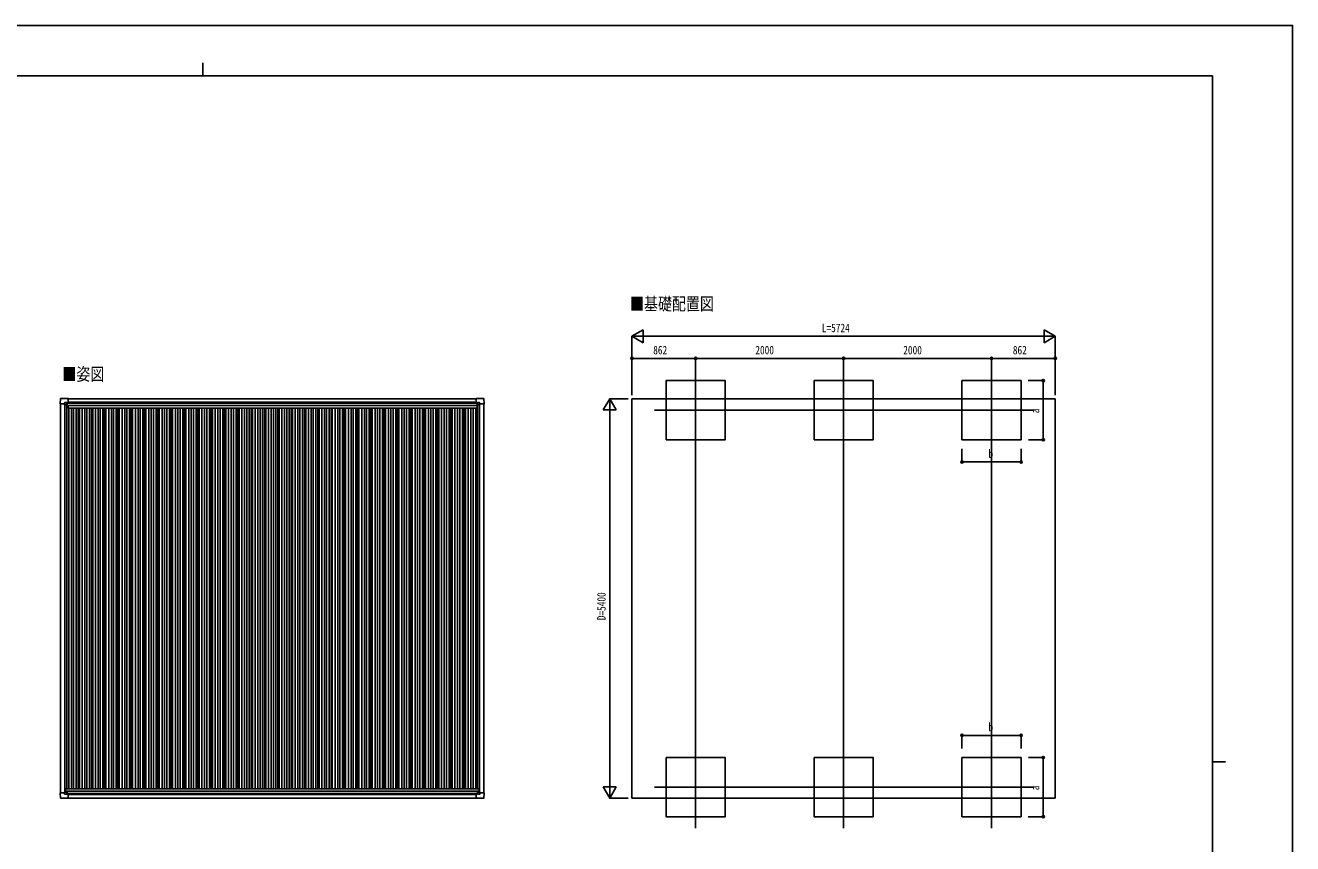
# Model space of a CAD drawing. Units: millimetres, scale not verified. Extents: x -14718 to 14718, y -10395 to 10395.
# Drawn here: x -2416 to 14718, y -668 to 10395 of the extents above; entities that cross this region are included whole.
import ezdxf
from ezdxf.enums import TextEntityAlignment as Align

# ---------------------------------------------------------------- set-up
doc = ezdxf.new("R2010")
doc.units = ezdxf.units.MM
doc.header["$LTSCALE"] = 50
for name, color, linetype in [('0-2_USER1', 3, 'Continuous'), ('0-3_YKK_12', 2, 'Continuous'), ('0-4_YKK_13', 4, 'Continuous'), ('0-5_YKK_A1', 4, 'Continuous'), ('0-6_YKK_D', 6, 'Continuous'), ('0-7_YKK_ZWAK', 7, 'Continuous')]:
    doc.layers.add(name, color=color, linetype=linetype)
doc.styles.add('ＭＳ ゴシック', font='')
doc.styles.get('ＭＳ ゴシック').set_extended_font_data('MS Gothic')

msp = doc.modelspace()

# ---------------------------------------------------------------- linework, layer by layer
at = {"layer": '0-3_YKK_12'}
for p, q in [((6646.67, 5748.57), (6646.67, 4641.91)), ((8646.67, 5748.57), (8646.67, 4641.91)), ((10646.67, 5748.57), (10646.67, 4716.91)), ((6088, 5192.31), (11220.91, 5192.31)), ((6646.67, -459.87), (6646.67, 646.79)), ((8646.67, -459.87), (8646.67, 646.79)), ((10646.67, -459.87), (10646.67, 571.79)), ((6088, 96.39), (11220.91, 96.39))]:
    msp.add_line(p, q, dxfattribs=at)
at = {"layer": '0-4_YKK_13'}
for p, q in [((-1836.39, 5350.14), (-1835.53, 5349.29)), ((-1835.53, 5349.29), (-1835.53, 5291.69)), ((3678.72, 5350.14), (3677.86, 5349.29)), ((3677.86, 5349.29), (3677.86, 5291.69)), ((-1942.53, 5276.79), (-1943.36, 5277.62)), ((-1884.15, 5276.79), (-1942.53, 5276.79)), ((-1884.15, 5276.79), (-1884.15, 5293.23)), ((-1884.15, 5276.79), (-1884.15, 5263.79)), ((-1883.16, 5294.23), (-1853.24, 5294.23)), ((-1858.55, 5271.25), (-1858.55, 5270.29)), ((-1852.53, 5293.94), (-1851.53, 5292.93)), ((-1851.53, 5292.93), (-1851.53, 5263.29)), ((-1851.53, 5291.14), (-1836.74, 5291.14)), ((-1836.71, 5291.14), (-1835.99, 5291.18)), ((-1835.53, 5291.69), (-1835.53, 5291.67)), ((3677.86, 5291.69), (3677.86, 5291.67)), ((3679.04, 5291.14), (3678.32, 5291.18)), ((3693.86, 5291.14), (3679.07, 5291.14)), ((3694.86, 5293.94), (3693.86, 5292.93)), ((3693.86, 5292.93), (3693.86, 5263.29)), ((3725.49, 5294.23), (3695.57, 5294.23)), ((3700.88, 5271.25), (3700.88, 5270.29)), ((3726.48, 5276.79), (3726.48, 5293.23)), ((3726.48, 5276.79), (3726.48, 5263.79)), ((3726.48, 5276.79), (3784.86, 5276.79)), ((3784.86, 5276.79), (3785.69, 5277.62)), ((-1942.53, 19.4), (-1943.36, 18.57)), ((-1884.15, 19.4), (-1942.53, 19.4)), ((-1884.15, 19.4), (-1884.15, 32.4)), ((-1884.15, 19.4), (-1884.15, 2.96)), ((-1883.16, 1.96), (-1853.24, 1.96)), ((-1858.55, 24.94), (-1858.55, 25.9)), ((-1852.53, 2.26), (-1851.53, 3.26)), ((-1851.53, 3.26), (-1851.53, 32.9)), ((-1851.53, 5.06), (-1836.74, 5.06)), ((-1836.71, 5.05), (-1835.99, 5.01)), ((-1835.53, 4.5), (-1835.53, 4.52)), ((-1835.53, -53.1), (-1835.53, 4.5)), ((3680.68, 4.39), (3680.68, 4.41)), ((3680.68, -53.21), (3680.68, 4.39)), ((3681.86, 4.94), (3681.14, 4.9)), ((3696.68, 4.94), (3681.89, 4.94)), ((3696.68, 3.15), (3696.68, 32.79)), ((3697.68, 2.15), (3696.68, 3.15)), ((3728.31, 1.85), (3698.39, 1.85)), ((3703.7, 24.83), (3703.7, 25.79)), ((3729.3, 19.29), (3729.3, 32.29)), ((3729.3, 19.29), (3787.68, 19.29)), ((3729.3, 19.29), (3729.3, 2.85)), ((3787.68, 19.29), (3788.51, 18.46)), ((-1836.39, -53.95), (-1835.53, -53.1)), ((3681.54, -54.06), (3680.68, -53.21))]:
    msp.add_line(p, q, dxfattribs=at)
for points in [[(-1943.36, 5277.62), (-1943.47, 5277.73), (-1939.06, 5349.82)], [(-1938.56, 5350.29), (-1836.53, 5350.29), (-1836.39, 5350.14)], [(3780.89, 5350.29), (3678.86, 5350.29), (3678.72, 5350.14)], [(3785.69, 5277.62), (3785.8, 5277.73), (3781.39, 5349.82)], [(-1852.03, 5262.79), (-1881.59, 5262.79), (-1883.15, 5262.79), (-1884.15, 5263.79)], [(-1860.47, 5272.21), (-1861.43, 5272.21), (-1861.43, 5273.17), (-1860.47, 5273.17)], [(-1859.51, 5274.13), (-1859.51, 5275.09), (-1858.55, 5275.09), (-1858.55, 5274.13)], [(-1858.55, 5270.29), (-1859.51, 5270.29), (-1859.51, 5271.25)], [(-1857.59, 5273.17), (-1856.63, 5273.17), (-1856.63, 5272.21), (-1857.59, 5272.21)], [(3694.36, 5262.79), (3723.92, 5262.79), (3725.48, 5262.79), (3726.48, 5263.79)], [(3699.92, 5273.17), (3698.96, 5273.17), (3698.96, 5272.21), (3699.92, 5272.21)], [(3701.84, 5274.13), (3701.84, 5275.09), (3700.88, 5275.09), (3700.88, 5274.13)], [(3700.88, 5270.29), (3701.84, 5270.29), (3701.84, 5271.25)], [(3702.8, 5272.21), (3703.76, 5272.21), (3703.76, 5273.17), (3702.8, 5273.17)], [(-1943.36, 18.57), (-1943.47, 18.46), (-1939.06, -53.63)], [(-1852.03, 33.4), (-1881.59, 33.4), (-1883.15, 33.4), (-1884.15, 32.4)], [(-1860.47, 23.98), (-1861.43, 23.98), (-1861.43, 23.02), (-1860.47, 23.02)], [(-1858.55, 25.9), (-1859.51, 25.9), (-1859.51, 24.94)], [(-1859.51, 22.06), (-1859.51, 21.1), (-1858.55, 21.1), (-1858.55, 22.06)], [(-1857.59, 23.02), (-1856.63, 23.02), (-1856.63, 23.98), (-1857.59, 23.98)], [(3697.18, 33.29), (3726.74, 33.29), (3728.3, 33.29), (3729.3, 32.29)], [(3702.74, 22.91), (3701.78, 22.91), (3701.78, 23.87), (3702.74, 23.87)], [(3703.7, 25.79), (3704.66, 25.79), (3704.66, 24.83)], [(3704.66, 21.95), (3704.66, 20.99), (3703.7, 20.99), (3703.7, 21.95)], [(3705.62, 23.87), (3706.58, 23.87), (3706.58, 22.91), (3705.62, 22.91)], [(3788.51, 18.46), (3788.62, 18.35), (3784.21, -53.74)], [(-1938.56, -54.1), (-1836.53, -54.1), (-1836.39, -53.95)], [(3783.71, -54.21), (3681.68, -54.21), (3681.54, -54.06)]]:
    msp.add_lwpolyline(points, dxfattribs=at)
for centre in [(-1859.03, 5272.69), (3701.36, 5272.69), (-1859.03, 23.5), (3704.18, 23.39)]:
    msp.add_circle(centre, 5.3, dxfattribs=at)
for centre, radius, start, end in [((-1938.56, 5349.79), 0.5, 90, 176.5), ((3780.89, 5349.79), 0.5, 3.5, 90), ((-1860.47, 5274.13), 0.96, 270, 0), ((-1860.47, 5271.25), 0.96, 0, 90), ((-1857.59, 5274.13), 0.96, 180, 270), ((-1857.59, 5271.25), 0.96, 90, 180), ((-1852.03, 5263.29), 0.5, 270, 315), ((-1852.03, 5263.29), 0.5, 315, 0), ((-1836.74, 5291.64), 0.5, 270, 273.5), ((3679.07, 5291.64), 0.5, 266.5, 270), ((3694.36, 5263.29), 0.5, 180, 225), ((3694.36, 5263.29), 0.5, 225, 270), ((3699.92, 5274.13), 0.96, 270, 0), ((3699.92, 5271.25), 0.96, 0, 90), ((3702.8, 5274.13), 0.96, 180, 270), ((3702.8, 5271.25), 0.96, 90, 180), ((-1860.47, 24.94), 0.96, 270, 0), ((-1860.47, 22.06), 0.96, 0, 90), ((-1857.59, 24.94), 0.96, 180, 270), ((-1857.59, 22.06), 0.96, 90, 180), ((-1852.03, 32.9), 0.5, 45, 90), ((-1852.03, 32.9), 0.5, 0, 45), ((-1836.74, 4.56), 0.5, 86.5, 90), ((3681.89, 4.44), 0.5, 90, 93.5), ((3697.18, 32.79), 0.5, 135, 180), ((3697.18, 32.79), 0.5, 90, 135), ((3702.74, 24.83), 0.96, 270, 0), ((3702.74, 21.95), 0.96, 0, 90), ((3705.62, 24.83), 0.96, 180, 270), ((3705.62, 21.95), 0.96, 90, 180), ((-1938.56, -53.6), 0.5, 183.5, 270), ((3783.71, -53.71), 0.5, 270, 356.5)]:
    msp.add_arc(centre, radius, start, end, dxfattribs=at)
for centre, major_axis, ratio, start_param, end_param in [((-1883.15, 5293.23), (-0.71, 0.71), 0.99628, 5.49965061, 7.06672), ((-1853.24, 5293.23), (0, 1), 0.998135, 5.49778714, 6.28318531), ((-1836.03, 5291.68), (0.368, -0.347), 0.974973, 5.45460589, 7.02540222), ((3678.36, 5291.68), (-0.368, -0.347), 0.974973, 5.5409684, 7.11176473), ((3695.57, 5293.23), (0, 1), 0.998135, 6.28318531, 7.06858347), ((3725.48, 5293.23), (0.71, 0.71), 0.99628, 5.49965061, 7.06672), ((-1883.15, 2.97), (-0.71, -0.71), 0.99628, 5.49965061, 7.06672), ((-1853.24, 2.97), (0, -1), 0.998135, 6.28318531, 7.06858347), ((-1836.03, 4.51), (0.368, 0.347), 0.974973, 5.5409684, 7.11176473), ((3681.18, 4.4), (-0.368, 0.347), 0.974973, 5.45460589, 7.02540222), ((3698.39, 2.85), (0, -1), 0.998135, 5.49778714, 6.28318531), ((3728.3, 2.85), (0.71, -0.71), 0.99628, 5.49965061, 7.06672)]:
    msp.add_ellipse(centre, major_axis=major_axis, ratio=ratio, start_param=start_param, end_param=end_param, dxfattribs=at)
at = {"layer": '0-5_YKK_A1'}
for p, q in [((-1835.53, 5347.16), (3677.86, 5347.16)), ((5784.67, 5347.16), (11508.67, 5347.16)), ((5784.67, 5347.16), (5784.67, -52.84)), ((11508.67, 5347.16), (11508.67, -52.84)), ((-1939.53, 5276.79), (-1939.53, 19.4)), ((-1879.53, 5262.79), (-1879.53, 33.4)), ((-1852.53, 5262.79), (-1852.53, 75.07)), ((-1852.53, 5232.16), (-1836.34, 5232.16)), ((-1851.53, 5289.77), (3693.86, 5289.77)), ((-1851.53, 5287.98), (3693.86, 5287.98)), ((-1836.34, 5254.45), (3692.66, 5254.45)), ((-1836.34, 5254.45), (-1836.34, 5219.59)), ((-1836.34, 5219.59), (3692.66, 5219.59)), ((-1835.53, 5301.11), (3677.86, 5301.11)), ((-1827.43, 5219.59), (-1827.43, 75.07)), ((-1792.43, 5219.59), (-1792.43, 75.07)), ((-1762.43, 5219.59), (-1762.43, 75.07)), ((-1727.43, 5219.59), (-1727.43, 75.07)), ((-1703.27, 5219.59), (-1703.27, 75.07)), ((-1685.33, 5219.59), (-1685.33, 75.07)), ((-1647.43, 5219.59), (-1647.43, 75.07)), ((-1612.43, 5219.59), (-1612.43, 75.07)), ((-1582.43, 5219.59), (-1582.43, 75.07)), ((-1547.43, 5219.59), (-1547.43, 75.07)), ((-1523.27, 5219.59), (-1523.27, 75.07)), ((-1505.33, 5219.59), (-1505.33, 75.07)), ((-1467.43, 5219.59), (-1467.43, 75.07)), ((-1432.43, 5219.59), (-1432.43, 75.07)), ((-1402.43, 5219.59), (-1402.43, 75.07)), ((-1367.43, 5219.59), (-1367.43, 75.07)), ((-1343.27, 5219.59), (-1343.27, 75.07)), ((-1325.33, 5219.59), (-1325.33, 75.07)), ((-1287.43, 5219.59), (-1287.43, 75.07)), ((-1252.43, 5219.59), (-1252.43, 75.07)), ((-1222.43, 5219.59), (-1222.43, 75.07)), ((-1187.43, 5219.59), (-1187.43, 75.07)), ((-1163.27, 5219.59), (-1163.27, 75.07)), ((-1145.33, 5219.59), (-1145.33, 75.07)), ((-1107.43, 5219.59), (-1107.43, 75.07)), ((-1072.43, 5219.59), (-1072.43, 75.07)), ((-1042.43, 5219.59), (-1042.43, 75.07)), ((-1007.43, 5219.59), (-1007.43, 75.07)), ((-983.27, 5219.59), (-983.27, 75.07)), ((-965.33, 5219.59), (-965.33, 75.07)), ((-927.43, 5219.59), (-927.43, 75.07)), ((-892.43, 5219.59), (-892.43, 75.07)), ((-862.43, 5219.59), (-862.43, 75.07)), ((-827.43, 5219.59), (-827.43, 75.07)), ((-803.27, 5219.59), (-803.27, 75.07)), ((-785.33, 5219.59), (-785.33, 75.07)), ((-747.43, 5219.59), (-747.43, 75.07)), ((-712.43, 5219.59), (-712.43, 75.07)), ((-682.43, 5219.59), (-682.43, 75.07)), ((-647.43, 5219.59), (-647.43, 75.07)), ((-623.27, 5219.59), (-623.27, 75.07)), ((-605.33, 5219.59), (-605.33, 75.07)), ((-567.43, 5219.59), (-567.43, 75.07)), ((-532.43, 5219.59), (-532.43, 75.07)), ((-502.43, 5219.59), (-502.43, 75.07)), ((-467.43, 5219.59), (-467.43, 75.07)), ((-443.27, 5219.59), (-443.27, 75.07)), ((-425.33, 5219.59), (-425.33, 75.07)), ((-387.43, 5219.59), (-387.43, 75.07)), ((-352.43, 5219.59), (-352.43, 75.07)), ((-322.43, 5219.59), (-322.43, 75.07)), ((-287.43, 5219.59), (-287.43, 75.07)), ((-263.27, 5219.59), (-263.27, 75.07)), ((-245.33, 5219.59), (-245.33, 75.07)), ((-207.43, 5219.59), (-207.43, 75.07)), ((-172.43, 5219.59), (-172.43, 75.07)), ((-142.43, 5219.59), (-142.43, 75.07)), ((-107.43, 5219.59), (-107.43, 75.07)), ((-83.27, 5219.59), (-83.27, 75.07)), ((-65.33, 5219.59), (-65.33, 75.07)), ((-27.43, 5219.59), (-27.43, 75.07)), ((7.57, 5219.59), (7.57, 75.07)), ((37.57, 5219.59), (37.57, 75.07)), ((72.57, 5219.59), (72.57, 75.07)), ((96.73, 5219.59), (96.73, 75.07)), ((114.67, 5219.59), (114.67, 75.07)), ((152.57, 5219.59), (152.57, 75.07)), ((187.57, 5219.59), (187.57, 75.07)), ((217.57, 5219.59), (217.57, 75.07)), ((252.57, 5219.59), (252.57, 75.07)), ((276.73, 5219.59), (276.73, 75.07)), ((294.67, 5219.59), (294.67, 75.07)), ((332.57, 5219.59), (332.57, 75.07)), ((367.57, 5219.59), (367.57, 75.07)), ((397.57, 5219.59), (397.57, 75.07)), ((432.57, 5219.59), (432.57, 75.07)), ((456.73, 5219.59), (456.73, 75.07)), ((474.67, 5219.59), (474.67, 75.07)), ((512.57, 5219.59), (512.57, 75.07)), ((547.57, 5219.59), (547.57, 75.07)), ((577.57, 5219.59), (577.57, 75.07)), ((612.57, 5219.59), (612.57, 75.07)), ((636.73, 5219.59), (636.73, 75.07)), ((654.67, 5219.59), (654.67, 75.07)), ((692.57, 5219.59), (692.57, 75.07)), ((727.57, 5219.59), (727.57, 75.07)), ((757.57, 5219.59), (757.57, 75.07)), ((792.57, 5219.59), (792.57, 75.07)), ((816.73, 5219.59), (816.73, 75.07)), ((834.67, 5219.59), (834.67, 75.07)), ((872.57, 5219.59), (872.57, 75.07)), ((907.57, 5219.59), (907.57, 75.07)), ((937.57, 5219.59), (937.57, 75.07)), ((972.57, 5219.59), (972.57, 75.07)), ((996.73, 5219.59), (996.73, 75.07)), ((1014.67, 5219.59), (1014.67, 75.07)), ((1052.57, 5219.59), (1052.57, 75.07)), ((1087.57, 5219.59), (1087.57, 75.07)), ((1117.57, 5219.59), (1117.57, 75.07)), ((1152.57, 5219.59), (1152.57, 75.07)), ((1176.73, 5219.59), (1176.73, 75.07)), ((1194.67, 5219.59), (1194.67, 75.07)), ((1232.57, 5219.59), (1232.57, 75.07)), ((1267.57, 5219.59), (1267.57, 75.07)), ((1297.57, 5219.59), (1297.57, 75.07)), ((1332.57, 5219.59), (1332.57, 75.07)), ((1356.73, 5219.59), (1356.73, 75.07)), ((1374.67, 5219.59), (1374.67, 75.07)), ((1412.57, 5219.59), (1412.57, 75.07)), ((1447.57, 5219.59), (1447.57, 75.07)), ((1477.57, 5219.59), (1477.57, 75.07)), ((1512.57, 5219.59), (1512.57, 75.07)), ((1536.73, 5219.59), (1536.73, 75.07)), ((1554.67, 5219.59), (1554.67, 75.07)), ((1592.57, 5219.59), (1592.57, 75.07)), ((1627.57, 5219.59), (1627.57, 75.07)), ((1657.57, 5219.59), (1657.57, 75.07)), ((1692.57, 5219.59), (1692.57, 75.07)), ((1716.73, 5219.59), (1716.73, 75.07)), ((1734.67, 5219.59), (1734.67, 75.07)), ((1772.57, 5219.59), (1772.57, 75.07)), ((1807.57, 5219.59), (1807.57, 75.07)), ((1837.57, 5219.59), (1837.57, 75.07)), ((1872.57, 5219.59), (1872.57, 75.07)), ((1896.73, 5219.59), (1896.73, 75.07)), ((1914.67, 5219.59), (1914.67, 75.07)), ((1952.57, 5219.59), (1952.57, 75.07)), ((1987.57, 5219.59), (1987.57, 75.07)), ((2017.57, 5219.59), (2017.57, 75.07)), ((2052.57, 5219.59), (2052.57, 75.07)), ((2076.73, 5219.59), (2076.73, 75.07)), ((2094.67, 5219.59), (2094.67, 75.07)), ((2132.57, 5219.59), (2132.57, 75.07)), ((2167.57, 5219.59), (2167.57, 75.07)), ((2197.57, 5219.59), (2197.57, 75.07)), ((2232.57, 5219.59), (2232.57, 75.07)), ((2256.73, 5219.59), (2256.73, 75.07)), ((2274.67, 5219.59), (2274.67, 75.07)), ((2312.57, 5219.59), (2312.57, 75.07)), ((2347.57, 5219.59), (2347.57, 75.07)), ((2377.57, 5219.59), (2377.57, 75.07)), ((2412.57, 5219.59), (2412.57, 75.07)), ((2436.73, 5219.59), (2436.73, 75.07)), ((2454.67, 5219.59), (2454.67, 75.07)), ((2492.57, 5219.59), (2492.57, 75.07)), ((2527.57, 5219.59), (2527.57, 75.07)), ((2557.57, 5219.59), (2557.57, 75.07)), ((2592.57, 5219.59), (2592.57, 75.07)), ((2616.73, 5219.59), (2616.73, 75.07)), ((2634.67, 5219.59), (2634.67, 75.07)), ((2672.57, 5219.59), (2672.57, 75.07)), ((2707.57, 5219.59), (2707.57, 75.07)), ((2737.57, 5219.59), (2737.57, 75.07)), ((2772.57, 5219.59), (2772.57, 75.07)), ((2796.73, 5219.59), (2796.73, 75.07)), ((2814.67, 5219.59), (2814.67, 75.07)), ((2852.57, 5219.59), (2852.57, 75.07)), ((2887.57, 5219.59), (2887.57, 75.07)), ((2917.57, 5219.59), (2917.57, 75.07)), ((2952.57, 5219.59), (2952.57, 75.07)), ((2976.73, 5219.59), (2976.73, 75.07)), ((2994.67, 5219.59), (2994.67, 75.07)), ((3032.57, 5219.59), (3032.57, 75.07)), ((3067.57, 5219.59), (3067.57, 75.07)), ((3097.57, 5219.59), (3097.57, 75.07)), ((3132.57, 5219.59), (3132.57, 75.07)), ((3156.73, 5219.59), (3156.73, 75.07)), ((3174.67, 5219.59), (3174.67, 75.07)), ((3212.57, 5219.59), (3212.57, 75.07)), ((3247.57, 5219.59), (3247.57, 75.07)), ((3277.57, 5219.59), (3277.57, 75.07)), ((3312.57, 5219.59), (3312.57, 75.07)), ((3336.73, 5219.59), (3336.73, 75.07)), ((3354.67, 5219.59), (3354.67, 75.07)), ((3392.57, 5219.59), (3392.57, 75.07)), ((3427.57, 5219.59), (3427.57, 75.07)), ((3457.57, 5219.59), (3457.57, 75.07)), ((3492.57, 5219.59), (3492.57, 75.07)), ((3516.73, 5219.59), (3516.73, 75.07)), ((3534.67, 5219.59), (3534.67, 75.07)), ((3572.57, 5219.59), (3572.57, 75.07)), ((3607.57, 5219.59), (3607.57, 75.07)), ((3637.57, 5219.59), (3637.57, 75.07)), ((3672.57, 5219.59), (3672.57, 75.07)), ((3692.66, 5254.45), (3692.66, 5219.59)), ((3692.66, 5232.16), (3697.67, 5232.16)), ((3697.67, 5262.79), (3697.67, 75.07)), ((3724.67, 5262.79), (3724.67, 33.29)), ((3784.67, 5276.79), (3784.68, 19.29)), ((-1872.43, 75.07), (3717.57, 75.07)), ((-1872.43, 75.07), (-1872.43, 33.4)), ((-1872.43, 40.39), (3717.57, 40.39)), ((-1851.53, 8.25), (3696.68, 8.25)), ((3717.57, 75.07), (3717.57, 33.29)), ((-1835.53, -4.5), (3680.68, -4.5)), ((-1835.53, -52.84), (3680.68, -52.84)), ((11508.67, -52.84), (5784.67, -52.84))]:
    msp.add_line(p, q, dxfattribs=at)
for points in [[(6246.87, 4792.31), (7046.87, 4792.31), (7046.87, 5592.31), (6246.87, 5592.31)], [(8246.87, 4792.31), (9046.87, 4792.31), (9046.87, 5592.31), (8246.87, 5592.31)], [(10246.87, 4792.31), (11046.87, 4792.31), (11046.87, 5592.31), (10246.87, 5592.31)], [(6246.87, 496.39), (7046.87, 496.39), (7046.87, -303.61), (6246.87, -303.61)], [(8246.87, 496.39), (9046.87, 496.39), (9046.87, -303.61), (8246.87, -303.61)], [(10246.87, 496.39), (11046.87, 496.39), (11046.87, -303.61), (10246.87, -303.61)]]:
    msp.add_lwpolyline(points, close=True, dxfattribs=at)
at = {"layer": '0-6_YKK_D'}
for p, q in [((5784.67, 6192.31), (5936.22, 6279.81)), ((5784.67, 5397.16), (5784.67, 6193.31)), ((5784.67, 6192.31), (5936.22, 6104.81)), ((5784.67, 6192.31), (6087.78, 6192.31)), ((5936.22, 6104.81), (5936.22, 6279.81)), ((5959.67, 6192.31), (11333.67, 6192.31)), ((11508.67, 6192.31), (11205.56, 6192.31)), ((11508.67, 6192.31), (11357.11, 6279.81)), ((11357.11, 6279.81), (11357.11, 6104.81)), ((11508.67, 6192.31), (11357.11, 6104.81)), ((11508.67, 5397.16), (11508.67, 6193.31)), ((5784.67, 5398.16), (5784.67, 5893.31)), ((6646.67, 5892.31), (5784.67, 5892.31)), ((6646.67, 5751.55), (6646.67, 5893.31)), ((6646.67, 5751.55), (6646.67, 5893.31)), ((6646.67, 5892.31), (8646.67, 5892.31)), ((8646.67, 5749.57), (8646.67, 5893.31)), ((8646.67, 5749.57), (8646.67, 5893.31)), ((10646.67, 5892.31), (8646.67, 5892.31)), ((10646.67, 5626.89), (10646.67, 5893.31)), ((10646.67, 5751.55), (10646.67, 5893.31)), ((10646.67, 5892.31), (11508.67, 5892.31)), ((11508.67, 5397.16), (11508.67, 5893.31)), ((11142.6, 5592.31), (11347.87, 5592.31)), ((11346.87, 4792.31), (11346.87, 5592.31)), ((5484.67, 5347.16), (5397.17, 5195.61)), ((5734.67, 5347.16), (5483.67, 5347.16)), ((5484.67, 5347.16), (5572.17, 5195.61)), ((5484.67, 5347.16), (5484.67, 5044.05)), ((5397.17, 5195.61), (5572.17, 5195.61)), ((5484.67, 122.16), (5484.67, 5172.16)), ((6646.67, 4641.41), (6646.67, 647.29)), ((8646.67, 4641.41), (8646.67, 647.29)), ((10246.87, 4670.22), (10246.87, 4491.31)), ((10646.67, 4716.91), (10646.67, 571.79)), ((11046.87, 4668.29), (11046.87, 4491.31)), ((11147.69, 4792.31), (11347.87, 4792.31)), ((10246.87, 4492.31), (11046.87, 4492.31)), ((10246.87, 618.48), (10246.87, 797.39)), ((10246.87, 796.39), (11046.87, 796.39)), ((11046.87, 620.41), (11046.87, 797.39)), ((11147.69, 496.39), (11347.87, 496.39)), ((11346.87, 496.39), (11346.87, -303.61)), ((5484.67, -52.84), (5484.67, 250.27)), ((5484.67, -52.84), (5397.17, 98.72)), ((5572.17, 98.72), (5397.17, 98.72)), ((5484.67, -52.84), (5572.17, 98.72)), ((5734.67, -52.84), (5483.67, -52.84)), ((11142.6, -303.61), (11347.87, -303.61))]:
    msp.add_line(p, q, dxfattribs=at)
for centre in [(5784.67, 5892.31), (6646.67, 5892.31), (6646.67, 5892.31), (8646.67, 5892.31), (8646.67, 5892.31), (10646.67, 5892.31), (10646.67, 5892.31), (11508.67, 5892.31), (11346.87, 5592.31), (11346.87, 4792.31), (10246.87, 4492.31), (11046.87, 4492.31), (10246.87, 796.39), (11046.87, 796.39), (11346.87, 496.39), (11346.87, -303.61)]:
    msp.add_circle(centre, 14.88, dxfattribs=at)
at = {"layer": '0-7_YKK_ZWAK'}
for p, q in [((-17.43, 9887.5), (-17.43, 9712.5)), ((13632.57, 9712.5), (-13667.43, 9712.5)), ((13632.57, 9712.5), (13632.57, -8837.5)), ((13632.57, 437.5), (13807.57, 437.5))]:
    msp.add_line(p, q, dxfattribs=at)
msp.add_lwpolyline([(-14717.5, -10395), (14717.5, -10395), (14717.5, 10395), (-14717.5, 10395)], close=True, dxfattribs=at)

# ---------------------------------------------------------------- texts
at = {"layer": '0-2_USER1', "style": 'ＭＳ ゴシック', "width": 0.8}
for s, p in [('■基礎配置図', (5759.29, 6491.8)), ('■姿図', (-1914.52, 5540.8))]:
    msp.add_text(s, height=173.2, dxfattribs=at).set_placement(p, align=Align.BOTTOM_LEFT)
at = {"layer": '0-6_YKK_D', "style": 'ＭＳ ゴシック', "width": 0.8}
for s, p in [('L=5724', (8352.67, 6212.31)), ('862', (6072.87, 5912.31)), ('2000', (7453.47, 5912.31)), ('2000', (9453.47, 5912.31)), ('862', (10934.87, 5912.31)), ('b', (10604.87, 4512.31)), ('b', (10604.87, 816.39))]:
    msp.add_text(s, height=115.5, dxfattribs=at).set_placement(p, align=Align.BOTTOM_LEFT)
for s, p in [('a', (11326.87, 5150.31)), ('D=5400', (5464.67, 2353.16)), ('a', (11326.87, 54.39))]:
    msp.add_text(s, height=115.5, rotation=90, dxfattribs=at).set_placement(p, align=Align.BOTTOM_LEFT)

doc.saveas('drawing.dxf')
